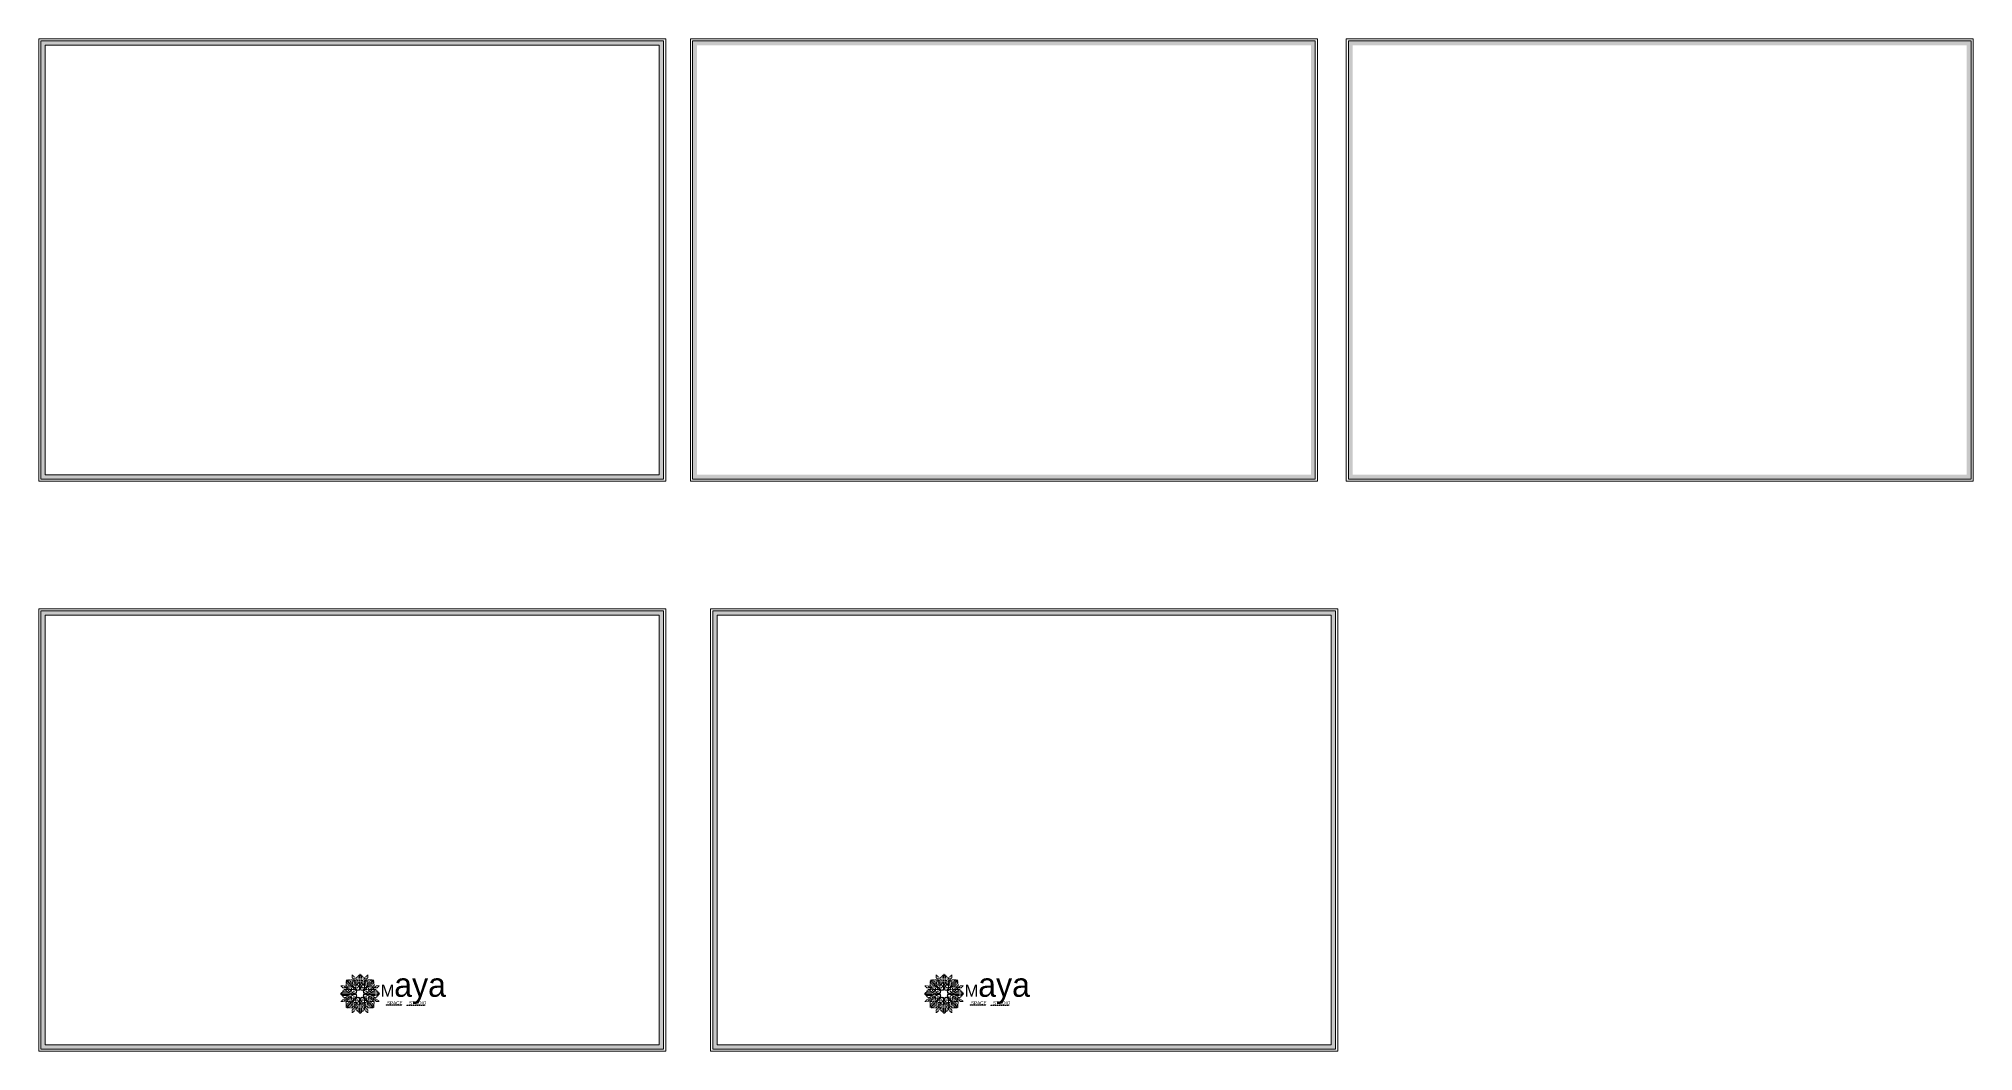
# Model space of a CAD drawing. Header units: millimetres. Extents: x 133760 to 136133, y -184957 to -182282.
# Drawn here: x 133763 to 134620, y -182731 to -182282 of the extents above; entities that cross this region are included whole.
import ezdxf

# ---------------------------------------------------------------- set-up
doc = ezdxf.new("R2010")
doc.units = ezdxf.units.MM
doc.header["$MEASUREMENT"] = 0
doc.linetypes.add('DASHEDX2', pattern=[1.5, 1, -0.5])
doc.layers.add('Dimension', color=10, linetype='DASHEDX2', lineweight=20)
doc.styles.get("Standard").update_dxf_attribs({"font": 'arial.ttf', "height": 6})

# ---------------------------------------------------------------- blocks, each defined once
blk = doc.blocks.new('FSFSF')
at = {"color": 42, "lineweight": 5, "true_color": 0xe0ac11}
for p, q in [((28591.6, 127.4), (28587.2, 122.7)), ((28587.7, 131.2), (28591.1, 131.2)), ((28589.8, 129.1), (28587.7, 131.2)), ((28589.8, 129.1), (28599.3, 129.1)), ((28597.5, 124.8), (28591.1, 131.2)), ((28604.7, 127.4), (28591.6, 127.4)), ((28591.6, 127.4), (28598.2, 122.7)), ((28593.2, 131.5), (28593.5, 137.7)), ((28593.2, 131.5), (28601.7, 122.7)), ((28601.2, 130.2), (28593.2, 131.5)), ((28593.4, 135), (28594.6, 136.1)), ((28593.4, 135), (28597.6, 130.8)), ((28599.8, 138.1), (28593.5, 137.7)), ((28595.1, 136.7), (28594.5, 136.7)), ((28594.6, 136.1), (28594.6, 136.7)), ((28605.2, 125), (28594.6, 136.1)), ((28596.2, 137.9), (28595.1, 136.7)), ((28606.3, 126.1), (28595.1, 136.7)), ((28596.2, 137.9), (28600.5, 133.6)), ((28599.3, 126.5), (28599.3, 129.1)), ((28599.8, 138.1), (28608.6, 129.6)), ((28601, 130), (28599.8, 138.1)), ((28600, 143.5), (28600, 140.2)), ((28602.1, 141.4), (28600, 143.5)), ((28606.5, 133.8), (28600, 140.2)), ((28605.9, 129.2), (28601, 130)), ((28602.1, 125.4), (28601.2, 130.2)), ((28602.1, 141.4), (28602.1, 132)), ((28604.7, 132), (28602.1, 132)), ((28603.7, 126.5), (28603.7, 127.4)), ((28603.9, 139.7), (28608.6, 144.1)), ((28603.9, 126.6), (28603.9, 139.7)), ((28603.9, 139.7), (28608.6, 133)), ((28604.7, 127.6), (28603.9, 127.6)), ((28606.5, 133.8), (28604.7, 132)), ((28604.7, 126.6), (28604.7, 127.6)), ((28604.7, 123.3), (28604.7, 127.4)), ((28605.9, 129.2), (28608.6, 133)), ((28606.3, 126.1), (28608.6, 128.3)), ((28607.9, 142.2), (28606.6, 142.2)), ((28606.6, 142.2), (28606.6, 135.8)), ((28607.9, 142.2), (28608.6, 142.8)), ((28607.9, 142.2), (28607.9, 126.6)), ((28607.9, 128.9), (28608.6, 129.6)), ((28607.9, 128.9), (28608.6, 128.3)), ((28613.3, 139.7), (28608.6, 144.1)), ((28609.3, 142.2), (28608.6, 142.8)), ((28613.3, 139.7), (28608.6, 133)), ((28617.4, 138.1), (28608.6, 129.6)), ((28611.3, 129.2), (28608.6, 133)), ((28609.3, 128.9), (28608.6, 129.6)), ((28609.3, 128.9), (28608.6, 128.3)), ((28610.9, 126.1), (28608.6, 128.3)), ((28609.3, 142.2), (28609.3, 126.6)), ((28609.3, 142.2), (28610.6, 142.2)), ((28610.6, 142.2), (28610.6, 135.8)), ((28610.7, 133.8), (28617.1, 140.2)), ((28610.7, 133.8), (28612.4, 132)), ((28610.9, 126.1), (28622, 136.7)), ((28611.3, 129.2), (28616.1, 130)), ((28612, 125), (28622.6, 136.1)), ((28612.4, 132), (28615, 132)), ((28612.5, 126.6), (28612.5, 127.6)), ((28612.5, 127.6), (28613.3, 127.6)), ((28612.5, 123.3), (28612.5, 127.4)), ((28612.5, 127.4), (28625.6, 127.4)), ((28613.3, 126.6), (28613.3, 139.7)), ((28613.5, 126.5), (28613.5, 127.4)), ((28615, 141.4), (28617.1, 143.5)), ((28615, 141.4), (28615, 132)), ((28615.1, 125.4), (28615.9, 130.2)), ((28624, 131.5), (28615.5, 122.7)), ((28615.9, 130.2), (28624, 131.5)), ((28616.1, 130), (28617.4, 138.1)), ((28620.9, 137.9), (28616.7, 133.6)), ((28617.1, 143.5), (28617.1, 140.2)), ((28617.4, 138.1), (28623.6, 137.7)), ((28627.3, 129.1), (28617.9, 129.1)), ((28617.9, 126.5), (28617.9, 129.1)), ((28625.6, 127.4), (28619, 122.7)), ((28623.8, 135), (28619.6, 130.8)), ((28619.7, 124.8), (28626.1, 131.2)), ((28620.9, 137.9), (28622, 136.7)), ((28622, 136.7), (28622.6, 136.7)), ((28622.6, 136.1), (28622.6, 136.7)), ((28623.8, 135), (28622.6, 136.1)), ((28624, 131.5), (28623.6, 137.7)), ((28625.6, 127.4), (28630, 122.7)), ((28629.5, 131.2), (28626.1, 131.2)), ((28627.3, 129.1), (28629.5, 131.2)), ((28591.6, 117.9), (28587.2, 122.7)), ((28589.8, 116.2), (28587.7, 114.1)), ((28587.7, 114.1), (28591.1, 114.1)), ((28589, 123.3), (28588.4, 122.7)), ((28589, 122), (28588.4, 122.7)), ((28589, 123.3), (28589, 124.7)), ((28589, 124.7), (28595.4, 124.7)), ((28589, 123.3), (28604.7, 123.3)), ((28589, 122), (28604.7, 122)), ((28589, 122), (28589, 120.7)), ((28589, 120.7), (28595.4, 120.7)), ((28589.8, 116.2), (28599.3, 116.2)), ((28597.5, 120.5), (28591.1, 114.1)), ((28591.6, 117.9), (28598.2, 122.7)), ((28604.7, 117.9), (28591.6, 117.9)), ((28593.2, 113.9), (28601.7, 122.7)), ((28601.2, 115.1), (28593.2, 113.9)), ((28593.2, 113.9), (28593.5, 107.6)), ((28593.4, 110.3), (28597.6, 114.5)), ((28593.4, 110.3), (28594.6, 109.2)), ((28599.8, 107.2), (28593.5, 107.5)), ((28595.1, 108.5), (28594.5, 108.5)), ((28605.2, 120.4), (28594.6, 109.2)), ((28594.6, 109.2), (28594.6, 108.6)), ((28606.3, 119.1), (28595.1, 108.5)), ((28596.2, 107.4), (28595.1, 108.5)), ((28596.2, 107.4), (28600.5, 111.6)), ((28597.5, 124.8), (28599.3, 126.5)), ((28597.5, 120.5), (28599.3, 118.8)), ((28602.1, 125.4), (28598.2, 122.7)), ((28602.1, 119.9), (28598.2, 122.7)), ((28599.3, 118.8), (28599.3, 116.2)), ((28599.8, 107.2), (28608.6, 115.7)), ((28601, 115.2), (28599.8, 107.2)), ((28606.5, 111.5), (28600, 105.1)), ((28605.9, 116), (28601, 115.2)), ((28602.1, 119.9), (28601.2, 115.1)), ((28602.3, 123.3), (28601.7, 122.7)), ((28602.3, 122), (28601.7, 122.7)), ((28602.1, 103.8), (28602.1, 113.3)), ((28604.7, 113.3), (28602.1, 113.3)), ((28602.3, 123.3), (28603, 122.7)), ((28602.3, 122), (28603, 122.7)), ((28605.2, 125), (28603, 122.7)), ((28605.2, 120.4), (28603, 122.7)), ((28604.7, 126.5), (28603.7, 126.5)), ((28604.7, 118.8), (28603.7, 118.8)), ((28603.7, 118.8), (28603.7, 117.9)), ((28607.9, 126.6), (28603.9, 126.6)), ((28607.9, 118.6), (28603.9, 118.6)), ((28603.9, 118.6), (28603.9, 105.5)), ((28604.7, 117.7), (28603.9, 117.7)), ((28603.9, 105.5), (28608.6, 112.2)), ((28604.7, 122), (28604.7, 117.9)), ((28604.7, 118.6), (28604.7, 117.7)), ((28606.5, 111.5), (28604.7, 113.3)), ((28605.9, 116), (28608.6, 112.2)), ((28606.3, 119.1), (28608.6, 117)), ((28606.6, 103), (28606.6, 109.4)), ((28607.9, 103), (28607.9, 118.6)), ((28607.9, 116.3), (28608.6, 117)), ((28607.9, 116.3), (28608.6, 115.7)), ((28610.9, 119.1), (28608.6, 117)), ((28609.3, 116.3), (28608.6, 117)), ((28609.3, 116.3), (28608.6, 115.7)), ((28611.3, 116), (28608.6, 112.2)), ((28617.4, 107.2), (28608.6, 115.7)), ((28613.3, 105.5), (28608.6, 112.2)), ((28609.3, 126.6), (28613.3, 126.6)), ((28609.3, 118.6), (28613.3, 118.6)), ((28609.3, 103), (28609.3, 118.6)), ((28610.6, 103), (28610.6, 109.4)), ((28610.7, 111.5), (28612.4, 113.3)), ((28610.7, 111.5), (28617.1, 105.1)), ((28610.9, 119.1), (28622, 108.5)), ((28611.3, 116), (28616.1, 115.2)), ((28612, 125), (28614.2, 122.7)), ((28612, 120.4), (28614.2, 122.7)), ((28612, 120.4), (28622.6, 109.2)), ((28612.4, 113.3), (28615, 113.3)), ((28612.5, 126.5), (28613.5, 126.5)), ((28628.2, 123.3), (28612.5, 123.3)), ((28612.5, 122), (28612.5, 117.9)), ((28628.2, 122), (28612.5, 122)), ((28612.5, 118.8), (28613.5, 118.8)), ((28612.5, 118.6), (28612.5, 117.7)), ((28612.5, 117.9), (28625.6, 117.9)), ((28612.5, 117.7), (28613.3, 117.7)), ((28613.3, 118.6), (28613.3, 105.5)), ((28613.5, 118.8), (28613.5, 117.9)), ((28614.9, 123.3), (28614.2, 122.7)), ((28614.9, 122), (28614.2, 122.7)), ((28614.9, 123.3), (28615.5, 122.7)), ((28614.9, 122), (28615.5, 122.7)), ((28615, 103.8), (28615, 113.3)), ((28615.1, 125.4), (28619, 122.7)), ((28615.1, 119.9), (28619, 122.7)), ((28615.1, 119.9), (28615.9, 115.1)), ((28624, 113.9), (28615.5, 122.7)), ((28615.9, 115.1), (28624, 113.9)), ((28616.1, 115.2), (28617.4, 107.2)), ((28620.9, 107.4), (28616.7, 111.6)), ((28617.4, 107.2), (28623.6, 107.5)), ((28619.7, 124.8), (28617.9, 126.5)), ((28619.7, 120.5), (28617.9, 118.8)), ((28617.9, 118.8), (28617.9, 116.2)), ((28627.3, 116.2), (28617.9, 116.2)), ((28625.6, 117.9), (28619, 122.7)), ((28623.8, 110.3), (28619.6, 114.5)), ((28619.7, 120.5), (28626.1, 114.1)), ((28620.9, 107.4), (28622, 108.5)), ((28628.2, 124.7), (28621.8, 124.7)), ((28628.2, 120.7), (28621.8, 120.7)), ((28622, 108.5), (28622.6, 108.5)), ((28623.8, 110.3), (28622.6, 109.2)), ((28622.6, 109.2), (28622.6, 108.6)), ((28624, 113.9), (28623.6, 107.6)), ((28625.6, 117.9), (28630, 122.7)), ((28629.5, 114.1), (28626.1, 114.1)), ((28627.3, 116.2), (28629.5, 114.1)), ((28628.2, 123.3), (28628.2, 124.7)), ((28628.2, 123.3), (28628.8, 122.7)), ((28628.2, 122), (28628.8, 122.7)), ((28628.2, 122), (28628.2, 120.7)), ((28600, 101.7), (28600, 105.1)), ((28602.1, 103.8), (28600, 101.7)), ((28603.9, 105.5), (28608.6, 101.1)), ((28607.9, 103), (28606.6, 103)), ((28607.9, 103), (28608.6, 102.4)), ((28613.3, 105.5), (28608.6, 101.1)), ((28609.3, 103), (28608.6, 102.4)), ((28609.3, 103), (28610.6, 103)), ((28615, 103.8), (28617.1, 101.7)), ((28617.1, 101.7), (28617.1, 105.1))]:
    blk.add_line(p, q, dxfattribs=at)
blk = doc.blocks.new('hgwg')
at = {"layer": 'Dimension', "true_color": 0xd39e00}
h = blk.add_hatch(color=42, dxfattribs=at)
h.dxf.hatch_style = 1
h.paths.add_polyline_path([(27505.7, 45.1), (27494.3, 45.1), (27494.3, 44.9), (27505.7, 44.9)])
h = blk.add_hatch(color=42, dxfattribs=at)
h.dxf.hatch_style = 1
h.paths.add_polyline_path([(27523.3, 44.9), (27509.7, 44.9), (27509.7, 44.8), (27523.3, 44.8)])
at = {"layer": 'Dimension', "color": 42, "true_color": 0xd39e00}
for p, q in [((27494.3, 45.1), (27505.7, 45.1)), ((27494.3, 44.9), (27494.3, 45.1)), ((27494.3, 44.9), (27505.7, 44.9)), ((27505.7, 45.1), (27505.7, 44.9)), ((27509.7, 44.9), (27523.3, 44.9)), ((27509.7, 44.9), (27509.7, 44.8)), ((27509.7, 44.8), (27523.3, 44.8)), ((27523.3, 44.8), (27523.3, 44.9))]:
    blk.add_line(p, q, dxfattribs=at)
at = {"layer": 'Dimension', "color": 42, "true_color": 0xd39e00, "attachment_point": 1}
for s, width, insert, char_height in [('{\\fCinzel|b0|i0|c0|p2;\\H1.5x;M\\fAmsterdam One|b0|i0|c0|p2;\\H2x;aya}', 85.328, (27490.2, 69.2), 6), ('{\\fCinzel|b0|i0|c0|p0;SPACE     STUDIO}', 66.129, (27494.8, 47.9), 2.5)]:
    blk.add_mtext_dynamic_manual_height_columns(s, width=width, gutter_width=30, heights=[0], dxfattribs=dict(at, insert=insert, char_height=char_height))

msp = doc.modelspace()

# ---------------------------------------------------------------- hatches: boundary and pattern name
at = {"layer": 'Dimension', "true_color": 0xd39e00, "transparency": 33554687}
h = msp.add_hatch(color=42, dxfattribs=at)
h.paths.add_polyline_path([(133763.52, -182282.63), (133763.52, -182476.94), (134039.58, -182476.94), (134039.58, -182282.63)])
h.paths.add_polyline_path([(133765.46, -182284.57), (134037.64, -182284.57), (134037.64, -182475), (133765.46, -182475)], flags=16)
h = msp.add_hatch(color=42, dxfattribs=at)
h.paths.add_polyline_path([(134052.39, -182282.63), (134052.39, -182476.94), (134328.44, -182476.94), (134328.44, -182282.63)])
h.paths.add_polyline_path([(134054.33, -182284.57), (134326.51, -182284.57), (134326.51, -182475), (134054.33, -182475)], flags=16)
h = msp.add_hatch(color=42, dxfattribs=at)
h.paths.add_polyline_path([(134343.1, -182282.63), (134343.1, -182476.94), (134619.16, -182476.94), (134619.16, -182282.63)])
h.paths.add_polyline_path([(134345.04, -182284.57), (134617.22, -182284.57), (134617.22, -182475), (134345.04, -182475)], flags=16)
h = msp.add_hatch(color=42, dxfattribs=at)
h.paths.add_polyline_path([(133763.52, -182535.37), (133763.52, -182729.67), (134039.58, -182729.67), (134039.58, -182535.37)])
h.paths.add_polyline_path([(133765.46, -182537.31), (134037.64, -182537.31), (134037.64, -182727.74), (133765.46, -182727.74)], flags=16)
h = msp.add_hatch(color=42, dxfattribs=at)
h.paths.add_polyline_path([(134061.35, -182535.37), (134061.35, -182729.67), (134337.4, -182729.67), (134337.4, -182535.37)])
h.paths.add_polyline_path([(134063.29, -182537.31), (134335.46, -182537.31), (134335.46, -182727.74), (134063.29, -182727.74)], flags=16)

# ---------------------------------------------------------------- linework, layer by layer
at = {"layer": 'Dimension', "color": 42, "linetype": 'Continuous', "true_color": 0xd39e00, "transparency": 33554687}
for points in [[(133762.56, -182281.66), (134040.54, -182281.66), (134040.54, -182477.91), (133762.56, -182477.91)], [(133763.52, -182282.63), (134039.58, -182282.63), (134039.58, -182476.94), (133763.52, -182476.94)], [(133765.46, -182284.57), (134037.64, -182284.57), (134037.64, -182475), (133765.46, -182475)], [(134051.42, -182281.66), (134329.41, -182281.66), (134329.41, -182477.91), (134051.42, -182477.91)], [(134052.39, -182282.63), (134328.44, -182282.63), (134328.44, -182476.94), (134052.39, -182476.94)], [(134342.14, -182281.66), (134620.12, -182281.66), (134620.12, -182477.91), (134342.14, -182477.91)], [(134343.1, -182282.63), (134619.16, -182282.63), (134619.16, -182476.94), (134343.1, -182476.94)], [(133762.56, -182534.4), (134040.54, -182534.4), (134040.54, -182730.64), (133762.56, -182730.64)], [(133763.52, -182535.37), (134039.58, -182535.37), (134039.58, -182729.67), (133763.52, -182729.67)], [(133765.46, -182537.31), (134037.64, -182537.31), (134037.64, -182727.74), (133765.46, -182727.74)], [(134060.38, -182534.4), (134338.37, -182534.4), (134338.37, -182730.64), (134060.38, -182730.64)], [(134061.35, -182535.37), (134337.4, -182535.37), (134337.4, -182729.67), (134061.35, -182729.67)], [(134063.29, -182537.31), (134335.46, -182537.31), (134335.46, -182727.74), (134063.29, -182727.74)]]:
    msp.add_lwpolyline(points, close=True, dxfattribs=at)

# ---------------------------------------------------------------- block references
at = {"layer": 'Dimension', "color": 42, "true_color": 0xd39e00, "transparency": 33554687}
for name, p, xscale, yscale, zscale in [('FSFSF', (122318.33, -182754.82), 0.4050067449585482, 0.4050067449585482, 0.4050067449585482), ('hgwg', (117666.33, -182736.74), 0.5910430475034325, 0.5910430475034325, 0.5910430475034325), ('FSFSF', (122577.21, -182754.82), 0.4050067449585482, 0.4050067449585482, 0.4050067449585482), ('hgwg', (117925.2, -182736.74), 0.5910430475034325, 0.5910430475034325, 0.5910430475034325)]:
    msp.add_blockref(name, p, dxfattribs=dict(at, xscale=xscale, yscale=yscale, zscale=zscale))

doc.saveas('drawing.dxf')
